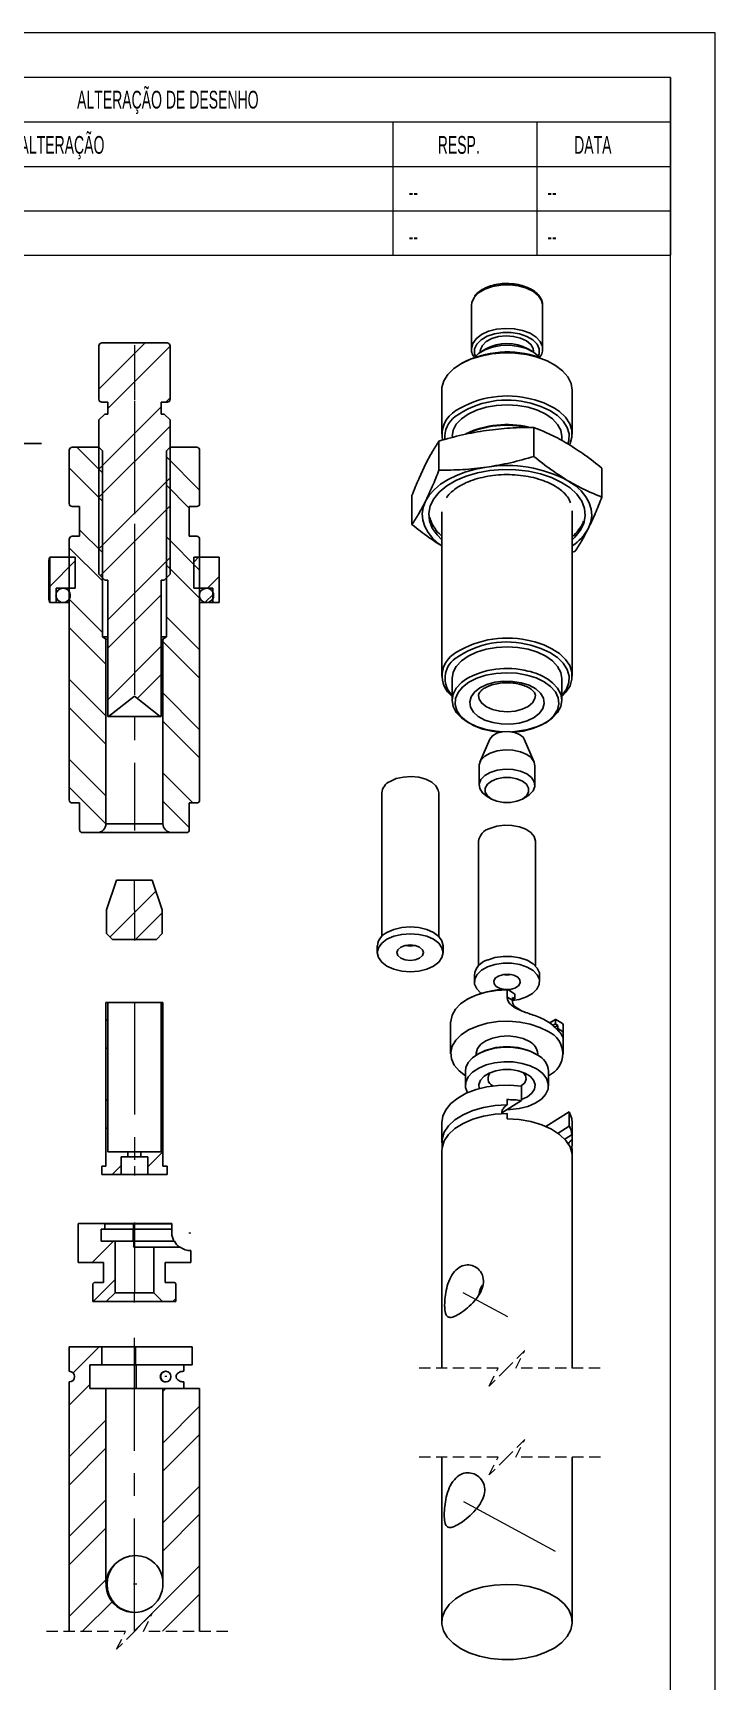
# Model space of a CAD drawing. Header units: millimetres. Extents: x 0 to 315, y 1 to 446.
# Drawn here: x 200 to 315, y 168 to 446 of the extents above; entities that cross this region are included whole.
import ezdxf

# ---------------------------------------------------------------- set-up
doc = ezdxf.new("R2010")
doc.units = ezdxf.units.MM
doc.header["$LTSCALE"] = 1.5
doc.linetypes.add('CENTERX2', pattern=[20.32, 12.7, -2.54, 2.54, -2.54])
doc.linetypes.add('HIDDEN', pattern=[1.905, 1.27, -0.635])
doc.layers.add('COTAS', color=7, linetype='Continuous')
doc.styles.add('SLDTEXTSTYLE1', font='TXT', dxfattribs={"width": 0.75})
doc.styles.add('SLDTEXTSTYLE2', font='TXT', dxfattribs={"width": 0.589474})

# ---------------------------------------------------------------- blocks, each defined once
blk = doc.blocks.new('Bloco2')
at = {"color": 7, "linetype": 'Continuous', "lineweight": 18}
for p, q in [((315.06, 445.59), (0.06, 445.59)), ((315.06, 0.09), (315.06, 445.59)), ((307.56, 438.09), (37.56, 438.09)), ((307.56, 7.59), (307.56, 438.09))]:
    blk.add_line(p, q, dxfattribs=at)
blk = doc.blocks.new('SW_NOTE_0_2')
at = {"layer": 'COTAS', "color": 0}
blk.add_line((77.92, 0), (0, 0), dxfattribs=at)
at = {"layer": 'COTAS', "color": 0, "insert": (0.56, 6.89), "char_height": 5.25, "attachment_point": 1, "style": 'SLDTEXTSTYLE1'}
blk.add_mtext('POS-150:COLOC. PROJ', dxfattribs=at)
blk = doc.blocks.new('SW_HATCH_0')
at = {"color": 0, "linetype": 'Continuous', "lineweight": 18}
for p, q in [((-16, 29.17), (-8.2, 36.98)), ((-14.5, 25.91), (-4, 36.41)), ((-16, 15.7), (-5.5, 26.2)), ((-4.72, 26.98), (-4, 27.7)), ((-16, 10.94), (-4, 22.94)), ((-15.4, 15.06), (-19.72, 19.38)), ((1, 12.13), (-4.6, 17.73)), ((-15.4, 10.3), (-21, 15.9)), ((-16, 2.23), (-4, 14.23)), ((-0.75, 9.12), (-4.6, 12.97)), ((-15.75, -2.28), (-4, 9.47)), ((-15.4, 1.59), (-19.25, 5.44)), ((1, -1.34), (-4.6, 4.26)), ((-24.3, -4.1), (-20, 0.21)), ((-15.4, -3.17), (-21, 2.43)), ((-14.5, -9.74), (-4, 0.76)), ((0, 0), (0.82, 0.82)), ((1, -6.1), (-4.6, -0.5)), ((2.35, -4.38), (4.3, -2.43)), ((-14.5, -14.5), (-5.5, -5.5)), ((1.93, -6.77), (3.32, -5.39)), ((-15.4, -11.88), (-21, -6.28)), ((-14.8, -17.24), (-21, -11.04)), ((1, -14.81), (-4.6, -9.21)), ((1, -19.57), (-5.2, -13.37)), ((-14.5, -23.21), (-5.5, -14.21)), ((-9.52, -22.99), (-5.5, -18.97)), ((-14.8, -25.95), (-21, -19.75)), ((1, -28.28), (-5.2, -22.08)), ((-14.8, -30.71), (-21, -24.51)), ((1, -33.04), (-5.2, -26.84)), ((-14.8, -39.42), (-21, -33.22)), ((-0.13, -40.62), (-5.2, -35.55)), ((-14.8, -44.18), (-21, -37.98)), ((-0.75, -44.76), (-5.2, -40.31)), ((-14.13, -63.25), (-6.38, -55.5)), ((-9.8, -63.68), (-5.3, -59.18)), ((-14.8, -77.39), (-14.5, -77.09)), ((-14.8, -82.15), (-14.5, -81.85)), ((-5.5, -81.56), (-5.2, -81.26)), ((-5.5, -86.32), (-5.2, -86.02)), ((-14.8, -90.86), (-14.5, -90.56)), ((-14.8, -95.62), (-14.5, -95.32)), ((-5.5, -95.03), (-5.2, -94.73)), ((-7.75, -102.04), (-5.2, -99.49)), ((-13.77, -103.31), (-12.25, -101.78)), ((-17.12, -118.15), (-13.52, -114.55)), ((-16.99, -124.75), (-13.25, -121.01)), ((-3.52, -124.75), (-3, -124.23)), ((-20.33, -136.8), (-15.93, -132.4)), ((-21, -142.23), (-17.5, -138.73)), ((-5.2, -139.9), (-4.7, -139.4)), ((-5.2, -148.61), (1, -142.41)), ((-21, -150.94), (-14.8, -144.74)), ((-5.2, -153.37), (1, -147.17)), ((-21, -155.7), (-14.8, -149.5)), ((-21, -164.41), (-14.8, -158.21)), ((-5.2, -162.08), (1, -155.88)), ((-5.2, -166.84), (1, -160.64)), ((-21, -169.17), (-14.8, -162.97)), ((-10.03, -180.38), (1, -169.35)), ((-21, -177.88), (-14.8, -171.68)), ((-5.27, -180.38), (1, -174.11)), ((-18.74, -180.38), (-13.75, -175.4)), ((-21, -207.58), (-8.8, -195.38)), ((-21, -202.82), (-13.57, -195.38)), ((-5.76, -201.04), (-0.1, -195.38)), ((-5.27, -205.32), (1, -199.05)), ((-21, -216.29), (-12.65, -207.93)), ((-21, -221.05), (-8.37, -208.42)), ((-14.93, -223.69), (1, -207.76)), ((-10.17, -223.69), (1, -212.52)), ((-1.46, -223.69), (1, -221.23))]:
    blk.add_line(p, q, dxfattribs=at)

msp = doc.modelspace()

# ---------------------------------------------------------------- linework, layer by layer
at = {"color": 7, "linetype": 'Continuous', "lineweight": 18}
for p, q in [((307.51, 438.53), (37.51, 438.53)), ((307.51, 438.53), (307.51, 408.53)), ((140.93, 431.03), (307.51, 431.03)), ((260.73, 408.53), (260.73, 431.03)), ((285.01, 408.53), (285.01, 431.03)), ((140.93, 423.53), (307.51, 423.53)), ((140.93, 416.03), (307.51, 416.03)), ((140.93, 408.53), (307.51, 408.53))]:
    msp.add_line(p, q, dxfattribs=at)
at = {"color": 7, "linetype": 'Continuous', "lineweight": 25}
for p, q in [((273.91, 400.09), (273.91, 392.74)), ((285.91, 400.09), (285.91, 400.17)), ((285.91, 392.74), (285.91, 400.09)), ((211.07, 384.24), (211.07, 393.24)), ((211.57, 393.74), (222.57, 393.74)), ((223.07, 393.24), (223.07, 384.24)), ((275.41, 392.33), (275.41, 392.18)), ((276.38, 392.74), (275.67, 392.33)), ((284.16, 392.33), (283.45, 392.74)), ((284.41, 392.18), (284.41, 392.33)), ((212.57, 383.74), (211.57, 383.74)), ((212.57, 381.74), (212.57, 383.74)), ((222.57, 383.74), (221.57, 383.74)), ((221.57, 383.74), (221.57, 381.74)), ((268.91, 385.72), (268.91, 378.37)), ((290.91, 378.37), (290.91, 385.72)), ((212.07, 381.74), (211.07, 380.74)), ((212.07, 381.74), (212.57, 381.74)), ((221.57, 381.74), (222.07, 381.74)), ((223.07, 380.74), (222.07, 381.74)), ((211.07, 354.74), (211.07, 380.74)), ((223.07, 380.74), (223.07, 354.74)), ((284.47, 374.59), (284.47, 379.48)), ((206.07, 366.64), (206.07, 375.64)), ((206.57, 376.14), (211.05, 376.14)), ((211.05, 376.14), (211.67, 375.52)), ((211.07, 376.14), (211.05, 376.14)), ((211.67, 375.52), (211.67, 344.14)), ((222.47, 375.52), (223.1, 376.14)), ((222.47, 344.14), (222.47, 375.52)), ((223.1, 376.14), (223.07, 376.14)), ((223.1, 376.14), (227.57, 376.14)), ((228.07, 375.64), (228.07, 366.64)), ((268.44, 372.28), (268.44, 377.17)), ((289.16, 377.26), (289.16, 377.96)), ((295.94, 367.73), (295.94, 372.62)), ((263.89, 363.12), (263.89, 368.01)), ((207.82, 366.14), (206.57, 366.14)), ((207.82, 361.14), (207.82, 366.14)), ((226.32, 366.14), (226.32, 361.14)), ((227.57, 366.14), (226.32, 366.14)), ((268.91, 365.25), (268.91, 337.54)), ((290.91, 337.54), (290.91, 365.44)), ((206.07, 316.64), (206.07, 360.64)), ((206.57, 361.14), (207.82, 361.14)), ((226.32, 361.14), (227.57, 361.14)), ((228.07, 360.64), (228.07, 316.64)), ((202.63, 350.79), (202.63, 356.78)), ((202.77, 349.98), (202.77, 357.58)), ((202.77, 357.58), (202.77, 357.58)), ((202.77, 357.58), (207.07, 357.58)), ((207.07, 352.38), (207.07, 357.58)), ((227.07, 357.58), (227.07, 352.38)), ((227.07, 357.58), (231.37, 357.58)), ((231.38, 357.58), (231.37, 357.58)), ((231.38, 357.58), (231.38, 349.98)), ((290.91, 358.44), (291.38, 358.57)), ((211.07, 354.74), (212.07, 353.74)), ((212.57, 353.74), (212.07, 353.74)), ((212.57, 330.74), (212.57, 353.74)), ((222.07, 353.74), (221.57, 353.74)), ((221.57, 353.74), (221.57, 330.74)), ((222.07, 353.74), (223.07, 354.74)), ((203.87, 352.38), (203.87, 349.98)), ((207.07, 352.38), (203.87, 352.38)), ((206.07, 352.35), (205.03, 352.35)), ((230.27, 352.38), (227.07, 352.38)), ((229.23, 352.35), (228.07, 352.35)), ((230.27, 349.98), (230.27, 352.38)), ((202.77, 349.98), (202.77, 349.98)), ((202.77, 349.98), (203.87, 349.98)), ((203.87, 349.98), (204.78, 349.98)), ((205.03, 349.95), (206.07, 349.95)), ((228.07, 349.95), (229.23, 349.95)), ((229.56, 349.98), (230.27, 349.98)), ((230.27, 349.98), (231.37, 349.98)), ((231.37, 349.98), (231.38, 349.98)), ((211.67, 344.14), (212.27, 343.78)), ((212.57, 344.14), (211.67, 344.14)), ((212.57, 343.78), (212.27, 343.78)), ((212.27, 343.78), (212.27, 312.64)), ((222.47, 344.14), (221.57, 344.14)), ((221.87, 343.78), (221.57, 343.78)), ((221.87, 343.78), (222.47, 344.14)), ((221.87, 312.64), (221.87, 343.78)), ((270.66, 337.14), (270.66, 333.46)), ((289.16, 333.46), (289.16, 337.14)), ((217.07, 334.14), (212.72, 330.74)), ((221.43, 330.74), (217.07, 334.14)), ((212.72, 330.74), (212.57, 330.74)), ((212.72, 330.74), (221.43, 330.74)), ((221.57, 330.74), (221.43, 330.74)), ((277, 326.89), (275.35, 323.04)), ((284.48, 323.04), (282.83, 326.89)), ((275.21, 322.39), (275.21, 319.13)), ((284.61, 319.13), (284.61, 322.39)), ((258.79, 317.82), (258.79, 293.63)), ((268.39, 293.63), (268.39, 317.82)), ((276.59, 317.21), (277.3, 316.8)), ((282.53, 316.8), (283.24, 317.21)), ((207.82, 316.14), (206.57, 316.14)), ((207.82, 311.64), (207.82, 316.14)), ((226.32, 316.14), (226.32, 311.64)), ((227.57, 316.14), (226.32, 316.14)), ((212.27, 312.64), (221.87, 312.64)), ((210.77, 311.14), (208.32, 311.14)), ((223.37, 311.14), (210.77, 311.14)), ((225.82, 311.14), (223.37, 311.14)), ((275.11, 309.63), (275.11, 288.65)), ((284.71, 288.65), (284.71, 309.63)), ((214.07, 303.09), (212.37, 298.09)), ((220.07, 303.09), (214.07, 303.09)), ((221.77, 298.09), (220.07, 303.09)), ((212.37, 298.09), (212.37, 294.09)), ((221.77, 294.09), (221.77, 298.09)), ((212.37, 294.09), (213.37, 293.09)), ((213.37, 293.09), (220.77, 293.09)), ((220.77, 293.09), (221.77, 294.09)), ((258.04, 292.02), (258.04, 290.88)), ((269.14, 290.88), (269.14, 292.02)), ((274.41, 287.1), (274.41, 285.95)), ((285.41, 285.95), (285.41, 287.1)), ((279.94, 284.62), (280.04, 284.65)), ((279.94, 284.62), (279.94, 283.4)), ((281.19, 283.93), (280.04, 284.65)), ((281.19, 283.93), (281.26, 283.81)), ((281.26, 283.07), (281.26, 283.81)), ((212.27, 254.86), (212.27, 282.46)), ((212.27, 282.46), (212.57, 282.46)), ((212.57, 282.46), (212.57, 257.26)), ((212.57, 282.46), (221.57, 282.46)), ((221.57, 257.26), (221.57, 282.46)), ((221.57, 282.46), (221.87, 282.46)), ((221.87, 282.46), (221.87, 254.86)), ((273.27, 283.06), (273.2, 283.02)), ((280.85, 282.84), (279.94, 283.4)), ((280.85, 283.33), (281.26, 283.07)), ((280.85, 283.33), (280.85, 282.84)), ((280.85, 282.85), (281.26, 283.07)), ((281.1, 281.83), (282.17, 281.17)), ((270.41, 279.14), (270.41, 273.83)), ((287.07, 279.05), (288.15, 279.63)), ((288.08, 279.59), (287.08, 279.05)), ((288.08, 278.85), (287.61, 278.6)), ((287.93, 278.3), (288.49, 278.6)), ((288.08, 279.59), (288.15, 279.63)), ((288.08, 279.59), (288.08, 278.85)), ((288.08, 278.85), (288.49, 278.6)), ((289.3, 278.91), (288.15, 279.63)), ((288.49, 278.6), (288.49, 278.11)), ((289.39, 277.55), (288.49, 278.11)), ((289.3, 278.91), (289.39, 278.77)), ((289.39, 277.55), (289.39, 278.77)), ((289.41, 273.83), (289.41, 276.65)), ((274.71, 273.83), (274.71, 273.6)), ((275.11, 273.83), (274.96, 273.75)), ((284.86, 273.75), (284.72, 273.83)), ((285.11, 273.6), (285.11, 273.83)), ((272.91, 270.89), (272.91, 268.44)), ((286.91, 268.44), (286.91, 270.89)), ((282.39, 265.93), (282.39, 268.38)), ((279.05, 263.87), (282.39, 265.93)), ((279.92, 265.2), (279.92, 266.09)), ((268.91, 262.19), (268.91, 258.85)), ((279.92, 262.83), (279.92, 263.73)), ((290.43, 264.05), (286.45, 261.58)), ((290.43, 261.6), (288.53, 260.42)), ((290.43, 264.05), (290.43, 261.6)), ((290.91, 258.85), (290.91, 262.19)), ((290.89, 260.19), (289.66, 259.43)), ((290.89, 260.19), (290.89, 259.29)), ((212.57, 257.26), (215.97, 257.26)), ((214.82, 256.46), (214.82, 253.46)), ((215.97, 256.46), (214.82, 256.46)), ((215.97, 257.26), (215.97, 256.46)), ((215.97, 257.26), (218.17, 257.26)), ((215.97, 256.46), (218.17, 256.46)), ((218.17, 256.46), (218.17, 257.26)), ((218.17, 257.26), (221.57, 257.26)), ((219.32, 256.46), (218.17, 256.46)), ((219.32, 253.46), (219.32, 256.46)), ((268.91, 257.38), (268.91, 220.77)), ((290.89, 257.82), (290.89, 256.92)), ((290.91, 220.77), (290.91, 257.38)), ((211.57, 253.46), (211.57, 254.86)), ((211.57, 254.86), (212.27, 254.86)), ((214.82, 253.46), (211.57, 253.46)), ((214.82, 253.46), (219.32, 253.46)), ((222.57, 253.46), (219.32, 253.46)), ((221.87, 254.86), (222.57, 254.86)), ((222.57, 254.86), (222.57, 253.46)), ((207.67, 245.21), (207.57, 245.11)), ((207.57, 238.61), (207.57, 245.11)), ((207.67, 245.21), (211.97, 245.21)), ((212.07, 245.11), (211.97, 245.21)), ((211.97, 245.21), (216.9, 245.21)), ((212.07, 245.11), (212.07, 244.21)), ((216.9, 245.11), (212.07, 245.11)), ((216.9, 245.11), (216.9, 245.21)), ((216.9, 245.21), (223.39, 245.21)), ((216.9, 244.21), (216.9, 245.11)), ((223.4, 245.11), (216.9, 245.11)), ((223.4, 245.11), (223.39, 245.21)), ((223.4, 245.11), (223.4, 244.21)), ((212.07, 244.21), (211.47, 244.21)), ((211.47, 244.21), (211.47, 242.21)), ((211.47, 242.21), (213.82, 242.21)), ((212.07, 244.21), (216.9, 244.21)), ((213.82, 242.21), (213.82, 233.51)), ((213.82, 242.21), (216.96, 242.21)), ((216.88, 244.21), (216.88, 242.21)), ((223.4, 244.21), (216.9, 244.21)), ((216.96, 241.21), (216.96, 242.21)), ((223.8, 242.21), (216.96, 242.21)), ((223.37, 244.21), (223.37, 243.61)), ((220.32, 241.21), (216.96, 241.21)), ((220.32, 233.51), (220.32, 241.21)), ((220.32, 241.21), (224.78, 241.21)), ((226.57, 240.61), (226.57, 238.61)), ((211.87, 238.61), (207.57, 238.61)), ((211.87, 235.21), (211.87, 238.61)), ((222.27, 238.61), (222.27, 235.21)), ((226.57, 238.61), (222.27, 238.61)), ((210.27, 235.21), (210.07, 235.01)), ((210.07, 232.01), (210.07, 235.01)), ((210.27, 235.21), (211.87, 235.21)), ((222.27, 235.21), (223.87, 235.21)), ((224.07, 235.01), (223.87, 235.21)), ((224.07, 235.01), (224.07, 232.01)), ((212.32, 232.01), (210.07, 232.01)), ((212.32, 232.01), (213.82, 233.51)), ((221.82, 232.01), (212.32, 232.01)), ((213.82, 233.51), (220.32, 233.51)), ((220.32, 233.51), (221.82, 232.01)), ((224.07, 232.01), (221.82, 232.01)), ((206.07, 220.26), (206.07, 224.36)), ((206.07, 224.36), (211.57, 224.36)), ((211.57, 224.36), (211.57, 221.36)), ((217.27, 224.36), (211.57, 224.36)), ((217.27, 224.36), (217.27, 221.36)), ((226.79, 224.36), (217.27, 224.36)), ((226.79, 224.36), (226.79, 221.36)), ((211.57, 221.36), (209.57, 221.36)), ((209.57, 221.36), (209.57, 217.36)), ((217.27, 221.36), (211.57, 221.36)), ((226.79, 221.36), (217.27, 221.36)), ((217.34, 221.36), (217.34, 217.36)), ((225.38, 221.36), (225.38, 220.26)), ((206.07, 176.38), (206.07, 218.46)), ((209.57, 217.36), (212.27, 217.36)), ((212.27, 217.36), (212.27, 184.53)), ((221.87, 217.36), (212.27, 217.36)), ((221.87, 184.53), (221.87, 217.36)), ((221.87, 217.36), (228.07, 217.36)), ((225.38, 218.46), (225.38, 217.36)), ((228.07, 217.36), (228.07, 176.38)), ((268.91, 205.77), (268.91, 177.96)), ((290.91, 177.96), (290.91, 205.77))]:
    msp.add_line(p, q, dxfattribs=at)
at = {"color": 7, "linetype": 'HIDDEN', "lineweight": 18}
for p, q in [((282.92, 223.77), (279.92, 220.77)), ((281.42, 220.77), (282.92, 223.77)), ((278.42, 220.77), (264.2, 220.77)), ((279.92, 220.77), (276.92, 217.77)), ((276.92, 217.77), (278.42, 220.77)), ((295.65, 220.77), (281.42, 220.77)), ((282.92, 208.77), (279.92, 205.77)), ((281.42, 205.77), (282.92, 208.77)), ((278.42, 205.77), (264.17, 205.77)), ((279.92, 205.77), (276.92, 202.77)), ((276.92, 202.77), (278.42, 205.77)), ((295.67, 205.77), (281.42, 205.77)), ((220.07, 179.38), (217.07, 176.38)), ((218.57, 176.38), (220.07, 179.38)), ((215.57, 176.38), (201.31, 176.38)), ((217.07, 176.38), (214.07, 173.38)), ((214.07, 173.38), (215.57, 176.38)), ((232.84, 176.38), (218.57, 176.38))]:
    msp.add_line(p, q, dxfattribs=at)
at = {"color": 8, "linetype": 'Continuous', "lineweight": 25, "flags": 128}
for points in [[(285.91, 400.17), (285.75, 400.9), (285.22, 401.71), (284.36, 402.42), (283.21, 402.99), (281.86, 403.37), (280.39, 403.54), (278.89, 403.5), (277.45, 403.25), (276.17, 402.8), (275.12, 402.17), (274.37, 401.42)], [(273.92, 392.8), (274.13, 393.66), (274.71, 394.46), (275.61, 395.16), (276.78, 395.7), (278.16, 396.05), (279.64, 396.2), (281.14, 396.13), (282.56, 395.85), (283.81, 395.37), (284.83, 394.73), (285.53, 393.96), (285.88, 393.12), (285.91, 392.72)], [(285.22, 391.5), (285.37, 391.92), (285.37, 392.75), (285, 393.55), (284.28, 394.27), (283.27, 394.85), (282.02, 395.27), (280.64, 395.48), (279.2, 395.48), (277.81, 395.27), (276.57, 394.86), (275.55, 394.27), (274.83, 393.55), (274.46, 392.75), (274.46, 391.92), (274.61, 391.5)], [(290.18, 376.7), (290.34, 377.26), (290.39, 378.38), (290.08, 379.48), (289.42, 380.53), (288.44, 381.5), (287.17, 382.34), (285.65, 383.04), (283.94, 383.56)], [(289.16, 334.27), (289.2, 334.31), (289.94, 335.34), (290.34, 336.43), (290.39, 337.55), (290.08, 338.66), (289.42, 339.71), (288.44, 340.67), (287.17, 341.52), (285.65, 342.21), (283.94, 342.73)], [(283.27, 337.72), (281.57, 338.01), (279.81, 338.1), (278.05, 337.99), (276.37, 337.67), (274.83, 337.17), (273.5, 336.49), (272.43, 335.68), (271.67, 334.75), (271.25, 333.76), (271.18, 332.74), (271.47, 331.73), (272.1, 330.78), (273.06, 329.92), (274.29, 329.18), (275.76, 328.61), (277.39, 328.22), (278.68, 328.05)], [(281.15, 328.05), (282.63, 328.25), (284.25, 328.67), (285.69, 329.26), (286.9, 330.01), (287.81, 330.88), (288.41, 331.85), (288.66, 332.86), (288.55, 333.88), (288.08, 334.86), (287.28, 335.78), (286.18, 336.58), (284.83, 337.23), (283.27, 337.72)], [(275.11, 334.28), (275.23, 333.67), (275.69, 332.96), (276.46, 332.35), (277.49, 331.89), (278.69, 331.6), (279.99, 331.51), (281.28, 331.62), (282.47, 331.93), (283.47, 332.42), (284.21, 333.04), (284.63, 333.76), (284.71, 334.3)]]:
    msp.add_lwpolyline(points, dxfattribs=at)
at = {"color": 7, "linetype": 'Continuous', "lineweight": 25, "flags": 128}
for points in [[(274.37, 401.42), (273.97, 400.58), (273.91, 400.09)], [(284.41, 392.33), (284.34, 392.79), (283.94, 393.5), (283.21, 394.1), (282.21, 394.57), (281.03, 394.85), (279.76, 394.93), (278.5, 394.8), (277.35, 394.47), (276.41, 393.97), (275.76, 393.33)], [(290.91, 385.72), (290.91, 385.79), (290.72, 386.92), (290.17, 388.01), (289.3, 389.03), (288.12, 389.95), (286.68, 390.73), (285.03, 391.34), (283.21, 391.78), (281.28, 392.02), (279.31, 392.06), (277.36, 391.9), (275.49, 391.53), (273.76, 390.98), (272.23, 390.27), (270.95, 389.4), (269.95, 388.42), (269.28, 387.35), (268.95, 386.22), (268.91, 385.72)], [(285.46, 391.2), (285.22, 391.5), (284.36, 392.21), (283.21, 392.78), (281.86, 393.16), (280.39, 393.34), (278.89, 393.3), (277.45, 393.04), (276.17, 392.59), (275.12, 391.97), (274.44, 391.3)], [(275.76, 393.33), (275.44, 392.61), (275.41, 392.33)], [(289.16, 377.96), (288.99, 379), (288.46, 380), (287.61, 380.93), (286.46, 381.74), (285.06, 382.4), (283.46, 382.9), (281.73, 383.2), (279.92, 383.3), (278.12, 383.2), (276.38, 382.9), (274.78, 382.41), (273.38, 381.74), (272.23, 380.93), (271.37, 380.01), (270.84, 379.01), (270.66, 377.97), (270.66, 377.96)], [(287.95, 382.71), (288.75, 382.16), (289.78, 381.19), (290.49, 380.12), (290.86, 379.01), (290.88, 377.87), (290.55, 376.75), (290.46, 376.56)], [(276.45, 372.78), (274.67, 372.45), (272.98, 371.99), (271.41, 371.4), (269.98, 370.71), (268.72, 369.91), (267.66, 369.02), (266.8, 368.06), (266.17, 367.04)], [(277.04, 372.2), (274.96, 371.83), (273.02, 371.26), (271.26, 370.52), (269.74, 369.62), (268.49, 368.59), (267.56, 367.45), (266.96, 366.24), (266.72, 364.99), (266.84, 363.73), (267.31, 362.5), (268.13, 361.34), (268.91, 360.55)], [(290.91, 360.55), (291.34, 360.95), (292.27, 362.09), (292.87, 363.3), (293.11, 364.55), (292.99, 365.8), (292.52, 367.03), (291.7, 368.2), (290.56, 369.27), (289.13, 370.22), (287.45, 371.02), (285.56, 371.65), (283.52, 372.1), (281.38, 372.34), (279.2, 372.38), (277.04, 372.2)], [(293.66, 362.49), (294.06, 363.55), (294.21, 364.62), (294.12, 365.7), (293.79, 366.76), (293.22, 367.79), (292.42, 368.77), (291.41, 369.68), (290.2, 370.5)], [(266.17, 367.04), (265.77, 365.99), (265.62, 364.91), (265.71, 363.83), (266.04, 362.77), (266.61, 361.74), (267.41, 360.76), (268.42, 359.86), (268.91, 359.49)], [(289.16, 337.14), (288.99, 338.17), (288.46, 339.18), (287.61, 340.1), (286.46, 340.91), (285.06, 341.57), (283.46, 342.07), (281.73, 342.37), (279.92, 342.48), (278.12, 342.37), (276.38, 342.07), (274.78, 341.58), (273.38, 340.92), (272.23, 340.11), (271.37, 339.18), (270.84, 338.18), (270.66, 337.14), (270.66, 337.14)], [(287.95, 341.88), (288.75, 341.33), (289.78, 340.36), (290.49, 339.3), (290.86, 338.18), (290.88, 337.04), (290.55, 335.92), (289.87, 334.85), (289.16, 334.11)], [(279.11, 328.14), (278.1, 328.23), (276.37, 328.53), (274.77, 329.02), (273.37, 329.69), (272.22, 330.5), (271.37, 331.42), (270.84, 332.43), (270.66, 333.47), (270.84, 334.51), (271.37, 335.51), (272.23, 336.43), (272.9, 336.95)], [(280.87, 336.65), (282.33, 336.41), (283.65, 335.98), (284.76, 335.38), (285.58, 334.64), (286.08, 333.81), (286.21, 332.94), (285.98, 332.07), (285.4, 331.26), (284.5, 330.56), (283.33, 330), (281.96, 329.61), (280.48, 329.43), (278.96, 329.46), (277.5, 329.7), (276.18, 330.13), (275.07, 330.73), (274.25, 331.46), (273.75, 332.29), (273.62, 333.17), (273.85, 334.03), (274.43, 334.84), (275.33, 335.55), (276.5, 336.11), (277.86, 336.49), (279.35, 336.68), (280.87, 336.65)], [(286.78, 337.04), (287.61, 336.42), (288.46, 335.5), (288.99, 334.5), (289.16, 333.46), (288.98, 332.42), (288.46, 331.41), (287.6, 330.49), (286.45, 329.68), (285.05, 329.02), (283.45, 328.53), (281.71, 328.22), (280.72, 328.14)], [(282.04, 327.7), (281.18, 328.04), (280.18, 328.2), (279.14, 328.15), (278.19, 327.89), (277.46, 327.47), (277.02, 326.92), (277, 326.89)], [(282.83, 326.89), (282.63, 327.21), (282.04, 327.7)], [(283.24, 324.31), (282.17, 324.77), (280.91, 325.04), (279.58, 325.1), (278.27, 324.93), (277.1, 324.56), (276.15, 324.02), (275.51, 323.34), (275.23, 322.59), (275.21, 322.39)], [(268.39, 317.82), (268.32, 318.29), (267.93, 319.01), (267.21, 319.64), (266.23, 320.14), (265.05, 320.46), (263.76, 320.59), (262.46, 320.51), (261.24, 320.24), (260.2, 319.78)], [(276.59, 317.21), (275.79, 317.83), (275.32, 318.55), (275.23, 319.32), (275.51, 320.07), (276.15, 320.75), (277.1, 321.3), (278.27, 321.67), (279.58, 321.83), (280.91, 321.78), (282.17, 321.51), (283.24, 321.04)], [(283.21, 319.28), (282.53, 319.82), (281.59, 320.21), (280.49, 320.42), (279.34, 320.42), (278.23, 320.21), (277.3, 319.82), (276.62, 319.28), (276.26, 318.64), (276.26, 317.97), (276.62, 317.34), (277.3, 316.8), (278.23, 316.41), (279.34, 316.2), (280.49, 316.2), (281.59, 316.41), (282.53, 316.8), (283.21, 317.34), (283.57, 317.97), (283.57, 318.64), (283.21, 319.28)], [(283.24, 321.04), (284.04, 320.43), (284.51, 319.7), (284.6, 318.93), (284.32, 318.18), (283.68, 317.5), (283.24, 317.21)], [(284.71, 309.63), (284.71, 309.71), (284.5, 310.45), (283.95, 311.14), (283.09, 311.71), (282.01, 312.13), (280.76, 312.36), (279.46, 312.39), (278.19, 312.22), (277.04, 311.85)], [(269.14, 292.02), (268.95, 292.85), (268.4, 293.62), (267.52, 294.29), (266.37, 294.79), (265.03, 295.11), (263.59, 295.22), (262.16, 295.11), (260.82, 294.79), (259.67, 294.29)], [(260.82, 293.65), (259.67, 293.14), (258.79, 292.48), (258.23, 291.71), (258.04, 290.88), (258.23, 290.05), (258.79, 289.27), (259.67, 288.61), (260.82, 288.1), (262.16, 287.78), (263.59, 287.67), (265.03, 287.78), (266.37, 288.1), (267.52, 288.61), (268.4, 289.27), (268.95, 290.05), (269.14, 290.88), (268.95, 291.71), (268.4, 292.48), (267.52, 293.14), (266.37, 293.65), (265.03, 293.97), (263.59, 294.08), (262.16, 293.97), (260.82, 293.65)], [(262.73, 292.08), (262, 291.8), (261.51, 291.37), (261.34, 290.88), (261.51, 290.38), (262, 289.96), (262.73, 289.68), (263.59, 289.58), (264.45, 289.68), (265.18, 289.96), (265.67, 290.38), (265.84, 290.88), (265.67, 291.37), (265.18, 291.8), (264.45, 292.08), (263.59, 292.18), (262.73, 292.08)], [(262.77, 292.09), (263.59, 292), (264.42, 292.09)], [(285.41, 287.1), (285.38, 287.47), (285.02, 288.27), (284.32, 289), (283.32, 289.59), (282.08, 290.01), (280.7, 290.24), (279.27, 290.25), (277.87, 290.04), (276.62, 289.64)], [(276.62, 288.5), (275.59, 287.92), (274.86, 287.21), (274.47, 286.41), (274.45, 285.58), (274.81, 284.78), (275.51, 284.05), (275.54, 284.02)], [(280.78, 282.82), (281.95, 283), (283.21, 283.41), (284.23, 283.99), (284.97, 284.7), (285.36, 285.5), (285.38, 286.33), (285.02, 287.13), (284.32, 287.85), (283.32, 288.45), (282.08, 288.87), (280.7, 289.1), (279.27, 289.11), (277.87, 288.9), (276.62, 288.5)], [(279.36, 287.21), (278.57, 286.99), (277.98, 286.62), (277.69, 286.14), (277.73, 285.63), (278.11, 285.18), (278.76, 284.84), (279.59, 284.67), (280.47, 284.69), (281.26, 284.91), (281.85, 285.29), (282.14, 285.77), (282.09, 286.27), (281.72, 286.73), (281.06, 287.07), (280.24, 287.24), (279.36, 287.21)], [(279.94, 284.62), (278.11, 284.52), (276.35, 284.22), (274.72, 283.73), (273.29, 283.07), (272.1, 282.26), (271.21, 281.33), (270.64, 280.32), (270.42, 279.27), (270.41, 279.14)], [(286.86, 277.57), (285.47, 278.28), (283.85, 278.82), (282.09, 279.17), (280.25, 279.31), (278.39, 279.24), (276.59, 278.97), (274.92, 278.49), (273.44, 277.84), (272.2, 277.04), (271.27, 276.11), (270.67, 275.09), (270.42, 274.02), (270.54, 272.95), (271.02, 271.91), (271.84, 270.95), (272.91, 270.12)], [(283.72, 275.88), (282.67, 276.38), (281.43, 276.7), (280.1, 276.83), (278.74, 276.76), (277.47, 276.48), (276.37, 276.03), (275.5, 275.42), (274.94, 274.71), (274.72, 273.94), (274.71, 273.83)], [(285.03, 273.65), (283.84, 274.24), (282.46, 274.66), (280.94, 274.89), (279.37, 274.92), (277.83, 274.75), (276.4, 274.39), (275.14, 273.85), (274.12, 273.16), (273.39, 272.36), (272.99, 271.48), (272.91, 270.89)], [(285.03, 271.2), (283.84, 271.79), (282.46, 272.21), (280.94, 272.44), (279.37, 272.47), (277.83, 272.3), (276.4, 271.94), (275.14, 271.4), (274.12, 270.71), (273.39, 269.91), (272.99, 269.03), (272.93, 268.13), (273.23, 267.24), (273.23, 267.24)], [(275.24, 267.94), (275.18, 268.63), (275.44, 269.36), (276.04, 270.02), (276.92, 270.57), (278.03, 270.96), (279.27, 271.16), (280.56, 271.16), (281.81, 270.96), (282.91, 270.57), (283.8, 270.02), (284.39, 269.36), (284.65, 268.63), (284.56, 267.88), (284.13, 267.18), (283.38, 266.57), (282.39, 266.1)], [(279.92, 264.4), (280.45, 264.41), (281.99, 264.58), (283.43, 264.95), (284.69, 265.49), (285.71, 266.17), (286.44, 266.97), (286.84, 267.85), (286.89, 268.75), (286.6, 269.64), (285.97, 270.47), (285.03, 271.2)], [(282.3, 268.39), (282.32, 268.4), (282.9, 268.92), (283.15, 269.52), (283.06, 270.14), (282.64, 270.69)], [(268.91, 262.19), (269.08, 263.29), (269.59, 264.39), (270.45, 265.43), (271.6, 266.35), (273.03, 267.15), (274.69, 267.78), (276.51, 268.23), (278.44, 268.49), (280.42, 268.54), (282.39, 268.38)], [(268.99, 258.11), (268.96, 258.26), (268.96, 259.44), (269.34, 260.59), (270.07, 261.68), (271.14, 262.68), (272.51, 263.54), (274.13, 264.25), (275.95, 264.77), (277.9, 265.09), (279.92, 265.2)], [(268.91, 257.38), (268.96, 257.97), (269.34, 259.12), (270.07, 260.21), (271.14, 261.21), (272.51, 262.07), (274.13, 262.78), (275.95, 263.3), (277.9, 263.62), (279.92, 263.73)], [(290.89, 256.92), (290.55, 258.1), (289.84, 259.21), (288.79, 260.23), (287.42, 261.12), (285.79, 261.85), (283.95, 262.39), (281.97, 262.72), (279.92, 262.83)], [(290.43, 264.05), (290.84, 262.93), (290.91, 262.19)], [(290.89, 257.82), (290.91, 257.54), (290.91, 257.38)], [(212.27, 184.53), (212.28, 184.45), (212.28, 184.36)], [(289.17, 174.52), (287.96, 173.62), (286.49, 172.87), (284.81, 172.27), (282.97, 171.86), (281.04, 171.64), (279.06, 171.62), (277.12, 171.81), (275.26, 172.2), (273.56, 172.77), (272.06, 173.51), (270.81, 174.39), (269.85, 175.39), (269.22, 176.47), (268.93, 177.59), (269, 178.73), (269.41, 179.84), (270.16, 180.9), (271.23, 181.85), (272.57, 182.69), (274.16, 183.37), (275.92, 183.87), (277.82, 184.19), (279.78, 184.31), (281.74, 184.22), (283.65, 183.93), (285.44, 183.45), (287.05, 182.79), (288.43, 181.98), (289.54, 181.03), (290.33, 179.99), (290.8, 178.89), (290.91, 177.75), (290.67, 176.62), (290.08, 175.53), (289.17, 174.52)]]:
    msp.add_lwpolyline(points, dxfattribs=at)
at = {"color": 7, "linetype": 'Continuous', "lineweight": 25}
msp.add_circle((222.33, 219.36), 0.9, dxfattribs=at)
for centre, radius, start, end in [((211.57, 393.24), 0.5, 90.0004, 180.0006), ((222.57, 393.24), 0.5, 359.9994, 89.9996), ((279.98, 375.95), 16.28, 70.6466, 118.0731), ((279.91, 386.1), 7.53, 61.9733, 118.0267), ((211.57, 384.24), 0.5, 179.9994, 269.9996), ((222.57, 384.24), 0.5, 270.0004, 0.0006), ((279.91, 369.03), 15.08, 74.4845, 125.344), ((273.71, 378.24), 4.74, 120.5296, 190.7455), ((279.92, 362.53), 17.32, 77.9754, 113.7466), ((279.94, 363.41), 16.56, 77.1578, 114.9214), ((206.57, 375.64), 0.5, 90.0004, 180.0006), ((227.57, 375.64), 0.5, 359.9994, 89.9996), ((279.96, 351.31), 21.75, 61.9192, 99.2843), ((206.57, 366.64), 0.5, 179.9994, 269.9996), ((227.57, 366.64), 0.5, 270.0004, 0.0006), ((286.21, 366.56), 8.49, 303.6704, 331.3814), ((206.57, 360.64), 0.5, 90.0004, 180.0006), ((227.57, 360.64), 0.5, 359.9994, 89.9996), ((205.03, 351.15), 1.2, 90.0022, 130.8939), ((229.23, 351.15), 1.2, 89.9999, 127.9416), ((279.91, 328.21), 15.08, 74.4844, 125.3441), ((273.43, 337.59), 4.45, 118.5939, 231.5096), ((282.3, 322.18), 2.32, 5.1154, 66.2046), ((261.17, 317.6), 2.39, 114.0625, 174.6172), ((206.57, 316.64), 0.5, 180.0003, 269.9996), ((227.57, 316.64), 0.5, 270.0004, 359.9997), ((208.32, 311.64), 0.5, 180.0003, 269.9996), ((210.77, 312.64), 1.5, 269.9999, 0.0002), ((223.37, 312.64), 1.5, 179.9998, 270.0001), ((225.82, 311.64), 0.5, 270.0004, 359.9997), ((277.71, 309.32), 2.62, 104.85, 173.227), ((260.82, 291.75), 2.79, 114.3096, 174.3702), ((277.42, 286.72), 3.03, 105.2083, 172.8686), ((279.91, 290.9), 3.8, 258.6235, 281.3765), ((279.6, 271.28), 13.37, 88.1385, 118.282), ((282.73, 282.77), 1.88, 178.0872, 210.1905), ((290.88, 278.1), 2.4, 179.7808, 189.5014), ((282.6, 273.62), 2.52, 4.8487, 63.7582), ((285.24, 273.84), 4.07, 294.2225, 66.5693), ((279.91, 264.66), 10.36, 62.3327, 117.6673), ((283.6, 270.65), 3.32, 4.1877, 64.4193), ((278.08, 269.65), 1.37, 130.5201, 246.8105), ((279.92, 247.33), 18.76, 82.4448, 90.0142), ((286.86, 259.67), 4.06, 7.2796, 28.3237), ((287.17, 258.85), 3.74, 342.0495, 6.8083), ((226.38, 243.61), 3, 179.9992, 207.8026), ((226.46, 243.61), 3, 207.8019, 233.1116), ((226.58, 243.62), 3, 233.1497, 269.8903), ((278.47, 232.82), 3.32, 143.3577, 172.8004), ((206.07, 219.36), 0.9, 270, 90), ((217.27, 184.16), 5, 90.3611, 177.7127), ((217.24, 184.36), 4.8, 90.0273, 269.9727), ((217.27, 184.56), 4.61, 359.6647, 90.3353), ((217.07, 184.36), 4.8, 178.0317, 1.9683)]:
    msp.add_arc(centre, radius, start, end, dxfattribs=at)
at = {"color": 8, "linetype": 'Continuous', "lineweight": 25}
for centre, radius, start, end in [((279.92, 368.53), 16.26, 74.9807, 121.979), ((281.34, 371.73), 12.82, 58.9258, 77.4111), ((273.72, 377.87), 4.29, 126.2177, 185.2767), ((279.92, 327.7), 16.26, 74.9807, 121.9791), ((281.34, 330.9), 12.82, 58.9257, 77.4113), ((273.58, 337.17), 4.11, 125.637, 224.8221), ((279.95, 324.77), 14.07, 75.5581, 120.0646), ((281.18, 328.06), 10.58, 58.0482, 77.5618)]:
    msp.add_arc(centre, radius, start, end, dxfattribs=at)
at = {"color": 7, "linetype": 'Continuous', "lineweight": 25}
for points, knots in [([(280.06, 403.74), (279.85, 403.75), (279.19, 403.78), (278.1, 403.63), (276.85, 403.3), (275.74, 402.79), (274.93, 402.21), (274.56, 401.76), (274.43, 401.6)], [0, 0, 0, 0, 0.09877, 0.316857, 0.525924, 0.720989, 0.899667, 1, 1, 1, 1]), ([(285.89, 400.18), (285.9, 400.22), (285.94, 400.55), (285.69, 401.17), (285.18, 401.95), (284.37, 402.62), (283.34, 403.16), (282.13, 403.54), (281.01, 403.74), (280.31, 403.74), (280.06, 403.74)], [0, 0, 0, 0, 0.014696, 0.130836, 0.253283, 0.391135, 0.547272, 0.718207, 0.898431, 1, 1, 1, 1]), ([(273.95, 392.81), (273.94, 392.72), (273.88, 392.34), (274.06, 391.79), (274.33, 391.43), (274.43, 391.29)], [0, 0, 0, 0, 0.167347, 0.697267, 1, 1, 1, 1]), ([(285.4, 391.23), (285.49, 391.38), (285.75, 391.78), (285.94, 392.31), (285.9, 392.67), (285.89, 392.72)], [0, 0, 0, 0, 0.330351, 0.900438, 1, 1, 1, 1]), ([(268.44, 377.17), (269.76, 377.55), (272.4, 378.3), (275.1, 378.75), (276.45, 378.98)], [0, 0, 0, 0, 0.5000496, 1, 1, 1, 1]), ([(276.45, 378.98), (277.79, 379.14), (280.45, 379.46), (283.13, 379.47), (284.47, 379.48)], [0, 0, 0, 0, 0.501192, 1, 1, 1, 1]), ([(284.47, 379.48), (285.42, 379.09), (287.4, 378.3), (289.25, 377.25), (290.2, 376.71)], [0, 0, 0, 0, 0.485322, 1, 1, 1, 1]), ([(266.17, 373.25), (266.53, 373.96), (267.23, 375.31), (268.05, 376.58), (268.44, 377.17)], [0, 0, 0, 0, 0.529564, 1, 1, 1, 1]), ([(290.2, 376.71), (291.17, 376.09), (293.15, 374.84), (294.99, 373.37), (295.94, 372.62)], [0, 0, 0, 0, 0.487228, 1, 1, 1, 1]), ([(263.89, 368.01), (264.26, 368.93), (264.96, 370.7), (265.78, 372.42), (266.17, 373.25)], [0, 0, 0, 0, 0.520781, 1, 1, 1, 1]), ([(276.45, 372.78), (275.12, 372.62), (272.46, 372.3), (269.78, 372.29), (268.44, 372.28)], [0, 0, 0, 0, 0.501192, 1, 1, 1, 1]), ([(284.47, 374.59), (283.15, 374.21), (280.51, 373.46), (277.81, 373.01), (276.45, 372.78)], [0, 0, 0, 0, 0.500049, 1, 1, 1, 1]), ([(290.2, 370.5), (289.23, 371.11), (287.25, 372.37), (285.41, 373.84), (284.47, 374.59)], [0, 0, 0, 0, 0.48723, 1, 1, 1, 1]), ([(268.44, 372.28), (268.08, 371.36), (267.38, 369.59), (266.56, 367.87), (266.17, 367.04)], [0, 0, 0, 0, 0.520782, 1, 1, 1, 1]), ([(272.01, 369.64), (272.23, 369.76), (272.92, 370.14), (274.18, 370.64), (275.81, 371.1), (277.57, 371.41), (279.4, 371.55), (281.25, 371.51), (283.06, 371.31), (284.78, 370.94), (286.35, 370.42), (287.73, 369.78), (288.9, 369.04), (289.79, 368.22), (290.39, 367.47), (290.58, 366.95), (290.65, 366.76)], [0, 0, 0, 0, 0.0374161, 0.1143857, 0.1971853, 0.2842932, 0.3739694, 0.4643172, 0.5533818, 0.6392274, 0.7200994, 0.7944888, 0.8612678, 0.9198974, 0.9706278, 1, 1, 1, 1]), ([(295.94, 367.73), (294.98, 368.12), (293.01, 368.91), (291.15, 369.96), (290.2, 370.5)], [0, 0, 0, 0, 0.485322, 1, 1, 1, 1]), ([(266.17, 367.04), (265.8, 366.33), (265.11, 364.98), (264.28, 363.71), (263.89, 363.12)], [0, 0, 0, 0, 0.529563, 1, 1, 1, 1]), ([(269.71, 367.62), (269.73, 367.66), (269.94, 368.04), (270.59, 368.65), (271.36, 369.26), (271.87, 369.56), (272.01, 369.64)], [0, 0, 0, 0, 0.038575, 0.421496, 0.849919, 1, 1, 1, 1]), ([(293.66, 362.49), (294.05, 363.31), (294.86, 365.03), (295.57, 366.8), (295.94, 367.73)], [0, 0, 0, 0, 0.47509, 1, 1, 1, 1]), ([(266.89, 364.33), (266.92, 364.19), (267.04, 363.61), (267.58, 362.67), (268.24, 361.75), (268.76, 361.31), (268.91, 361.17)], [0, 0, 0, 0, 0.115346, 0.464849, 0.838013, 1, 1, 1, 1]), ([(263.89, 363.12), (264.83, 362.37), (266.44, 361.08), (268.18, 359.97), (268.91, 359.5)], [0, 0, 0, 0, 0.578864, 1, 1, 1, 1]), ([(290.91, 361.05), (290.92, 361.05), (291.34, 361.37), (291.98, 362.17), (292.63, 363.05), (292.8, 363.59), (292.82, 363.66)], [0, 0, 0, 0, 0.007115, 0.484785, 0.931939, 1, 1, 1, 1]), ([(291.38, 358.57), (291.77, 359.16), (292.6, 360.43), (293.29, 361.77), (293.66, 362.49)], [0, 0, 0, 0, 0.466349, 1, 1, 1, 1]), ([(202.63, 356.78), (202.64, 356.97), (202.66, 357.25), (202.75, 357.51), (202.77, 357.58)], [0, 0, 0, 0, 0.7089634, 1, 1, 1, 1]), ([(202.77, 349.98), (202.75, 350.06), (202.66, 350.32), (202.64, 350.59), (202.63, 350.79)], [0, 0, 0, 0, 0.287134, 1, 1, 1, 1]), ([(203.94, 351.67), (203.99, 351.74), (204.09, 351.93), (204.36, 352.17), (204.73, 352.34), (205.14, 352.37), (205.54, 352.26), (205.88, 352.03), (206.12, 351.7), (206.24, 351.31), (206.23, 350.9), (206.07, 350.52), (205.8, 350.21), (205.45, 350), (205.04, 349.93), (204.64, 349.99), (204.28, 350.19), (204, 350.49), (203.84, 350.87), (203.81, 351.28), (203.9, 351.54), (203.94, 351.67)], [0, 0, 0, 0, 0.033603, 0.087291, 0.14098, 0.194669, 0.248357, 0.302046, 0.355735, 0.409423, 0.463113, 0.5168, 0.570489, 0.624178, 0.677867, 0.731556, 0.785244, 0.838933, 0.892623, 0.946311, 1, 1, 1, 1]), ([(228.04, 351.3), (228.05, 351.39), (228.1, 351.6), (228.28, 351.92), (228.58, 352.19), (228.96, 352.35), (229.37, 352.37), (229.77, 352.25), (230.1, 352.01), (230.33, 351.68), (230.45, 351.28), (230.42, 350.87), (230.26, 350.49), (229.98, 350.19), (229.62, 349.99), (229.22, 349.93), (228.81, 350), (228.45, 350.21), (228.19, 350.52), (228.03, 350.9), (228.03, 351.17), (228.04, 351.3)], [0, 0, 0, 0, 0.033602, 0.087291, 0.14098, 0.194668, 0.248357, 0.302045, 0.355734, 0.409423, 0.463112, 0.5168, 0.570489, 0.624177, 0.677866, 0.731555, 0.785244, 0.838932, 0.892621, 0.94631, 1, 1, 1, 1]), ([(275.13, 334.28), (275.13, 334.35), (275.14, 334.55), (275.37, 334.89), (275.79, 335.31), (276.49, 335.73), (277.41, 336.09), (278.51, 336.34), (279.71, 336.44), (280.88, 336.39), (281.83, 336.23), (282.67, 335.99), (283.41, 335.7), (284.09, 335.27), (284.5, 334.85), (284.7, 334.52), (284.7, 334.34), (284.7, 334.29)], [0, 0, 0, 0, 0.01835, 0.053271, 0.105266, 0.179828, 0.269816, 0.371888, 0.481363, 0.59244, 0.687224, 0.738564, 0.82821, 0.90053, 0.952659, 0.985794, 1, 1, 1, 1]), ([(289.39, 277.55), (289.39, 277.36), (289.39, 277.05), (289.42, 276.77), (289.41, 276.46), (289.1, 277.15), (288.6, 277.72), (287.1, 279.25), (285.02, 280.14), (283.05, 280.79), (281.62, 281.36), (280.72, 281.92), (280.15, 282.54), (279.95, 283.07), (279.95, 283.35), (279.94, 283.4)], [0, 0, 0, 0, 0.04191, 0.067159, 0.075714, 0.093783, 0.166498, 0.327334, 0.526367, 0.693705, 0.798995, 0.877, 0.935078, 0.989268, 1, 1, 1, 1]), ([(279.11, 263.69), (279.09, 263.72), (279.04, 263.8), (279.04, 263.97), (279.08, 264.18), (279.19, 264.43), (279.4, 264.74), (279.65, 265.01), (279.85, 265.15), (279.92, 265.2)], [0, 0, 0, 0, 0.057228, 0.15758, 0.260306, 0.403294, 0.604169, 0.86424, 1, 1, 1, 1]), ([(290.89, 259.29), (290.84, 259.26), (290.65, 259.13), (290.41, 258.88), (290.23, 258.65), (290.18, 258.54), (290.18, 258.54)], [0, 0, 0, 0, 0.164605, 0.646199, 0.997665, 1, 1, 1, 1]), ([(290.6, 257.7), (290.67, 257.72), (290.77, 257.75), (290.86, 257.8), (290.89, 257.82)], [0, 0, 0, 0, 0.666803, 1, 1, 1, 1]), ([(269.41, 231.13), (269.4, 231.22), (269.39, 231.77), (269.47, 232.82), (269.71, 234.3), (270.19, 235.78), (270.96, 237.09), (272.01, 237.97), (273.19, 238.28), (274.34, 238.07), (275.34, 237.36), (275.96, 236.22), (275.98, 234.9), (275.52, 233.61), (274.69, 232.38), (273.6, 231.24), (272.44, 230.29), (271.41, 229.66), (270.59, 229.3), (269.81, 229.4), (269.45, 230.2), (269.42, 230.78), (269.41, 231.13)], [0, 0, 0, 0, 0.0111621, 0.0683571, 0.1310853, 0.1975999, 0.2625738, 0.3174978, 0.3643119, 0.4100811, 0.4595208, 0.5125229, 0.5655192, 0.6196409, 0.6809284, 0.7501343, 0.8160607, 0.8666302, 0.9015065, 0.926188, 0.9550338, 1, 1, 1, 1]), ([(222.41, 220.26), (222.41, 220.26), (222.28, 220.26), (222.01, 220.2), (221.72, 219.99), (221.55, 219.72), (221.48, 219.44), (221.5, 219.17), (221.6, 218.93), (221.76, 218.71), (221.99, 218.54), (222.22, 218.47), (222.37, 218.46), (222.41, 218.46), (222.41, 218.46)], [0, 0, 0, 0, 0.001946, 0.142534, 0.272909, 0.3721, 0.475671, 0.568591, 0.656273, 0.746886, 0.846153, 0.957597, 0.998054, 1, 1, 1, 1]), ([(225.38, 220.26), (225.31, 220.26), (225.06, 220.25), (224.69, 220.14), (224.35, 219.92), (224.17, 219.69), (224.09, 219.46), (224.1, 219.24), (224.19, 219.01), (224.38, 218.78), (224.75, 218.56), (225.11, 218.47), (225.33, 218.46), (225.38, 218.46)], [0, 0, 0, 0, 0.060487, 0.221001, 0.329348, 0.409055, 0.47306, 0.537313, 0.596844, 0.68153, 0.801884, 0.961457, 1, 1, 1, 1]), ([(269.34, 195.69), (269.34, 195.81), (269.33, 196.4), (269.4, 197.5), (269.64, 199.04), (270.12, 200.59), (270.91, 201.96), (272, 202.89), (273.23, 203.22), (274.43, 203), (275.49, 202.27), (276.16, 201.09), (276.2, 199.71), (275.72, 198.38), (274.86, 197.11), (273.72, 195.92), (272.52, 194.93), (271.43, 194.26), (270.59, 193.88), (269.78, 193.93), (269.38, 194.74), (269.36, 195.33), (269.34, 195.69)], [0, 0, 0, 0, 0.013619, 0.070529, 0.132906, 0.199348, 0.264544, 0.319459, 0.366143, 0.411963, 0.461762, 0.515251, 0.56818, 0.621538, 0.682078, 0.751287, 0.817873, 0.868888, 0.903881, 0.928222, 0.955876, 1, 1, 1, 1])]:
    msp.add_open_spline(points, degree=3, knots=knots, dxfattribs=at)
at = {"layer": 'COTAS', "linetype": 'CENTERX2', "lineweight": 18}
for p, q in [((217.07, 393.39), (217.07, 384.09)), ((217.07, 383.89), (217.07, 311.49)), ((217.13, 345.03), (217.13, 363.24)), ((217.07, 298.09), (217.07, 303.24)), ((217.07, 298.09), (217.07, 294.09)), ((217.07, 294.09), (217.07, 292.94)), ((217.07, 282.61), (217.07, 254.86)), ((217.07, 254.86), (217.07, 253.31)), ((217.07, 245.36), (217.07, 233.51)), ((226.22, 243.61), (226.61, 243.61)), ((217.07, 231.86), (217.07, 233.51)), ((280.05, 229.46), (272.54, 233.5)), ((217.07, 176.38), (217.07, 227.43)), ((222.56, 219.36), (222.18, 219.36)), ((288.09, 189.88), (272.62, 198.22)), ((217.49, 184.36), (216.89, 184.36))]:
    msp.add_line(p, q, dxfattribs=at)

# ---------------------------------------------------------------- block references
at = {"color": 7, "linetype": 'Continuous', "lineweight": 18}
msp.add_blockref('SW_HATCH_0', (227.07, 356.77), dxfattribs=at)
at = {"layer": 'COTAS'}
for name, p in [('Bloco2', (-0.05, 0.44)), ('SW_NOTE_0_2', (123.45, 376.78))]:
    msp.add_blockref(name, p, dxfattribs=at)

# ---------------------------------------------------------------- texts
at = {"color": 7, "linetype": 'Continuous', "lineweight": 0, "char_height": 3, "style": 'SLDTEXTSTYLE2'}
for s, insert, attachment_point in [('ALTERAÇÃO DE DESENHO', (222.7, 436.28), 2), ('DESCRIÇÃO DA ALTERAÇÃO', (179.02, 428.65), 1), ('RESP.', (268.23, 428.65), 1), ('DATA', (291.24, 428.65), 1), ('--', (263.31, 420.73), 1), ('--', (286.71, 420.73), 1), ('--', (263.31, 413.23), 1), ('--', (286.71, 413.23), 1)]:
    msp.add_mtext(s, dxfattribs=dict(at, insert=insert, attachment_point=attachment_point))

doc.saveas('drawing.dxf')
